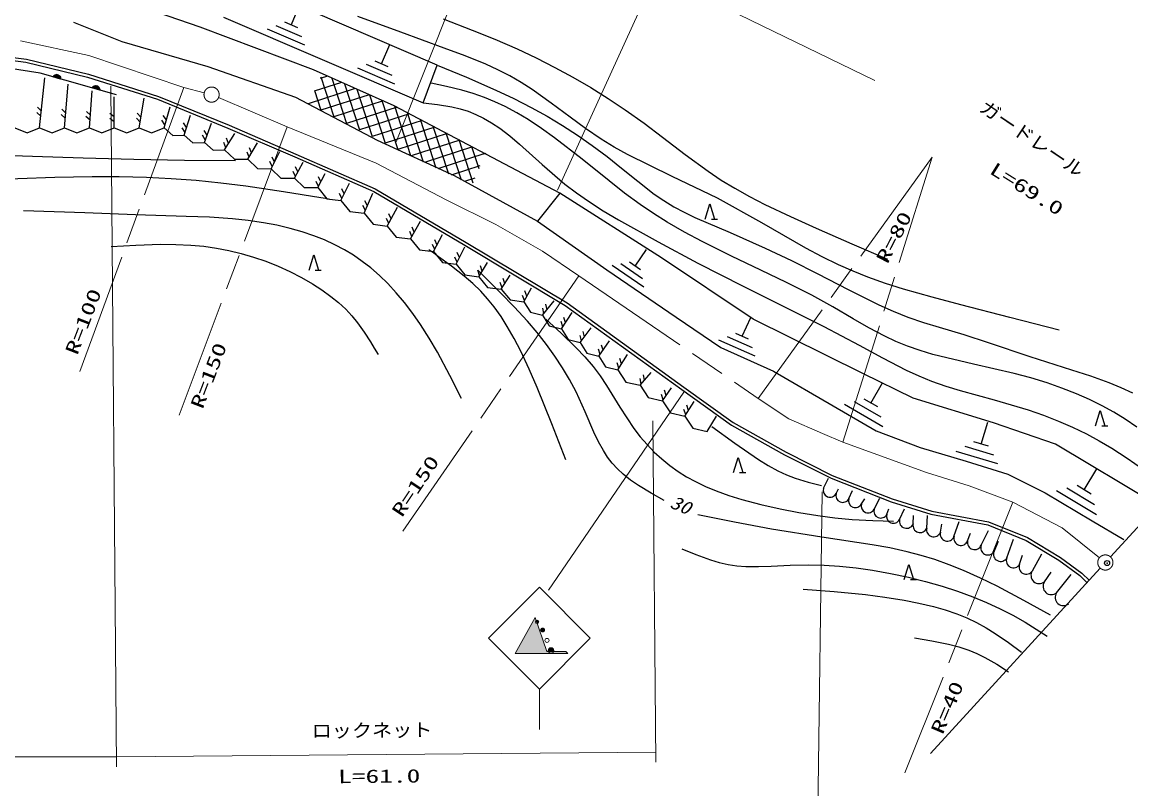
# Model space of a CAD drawing. Units: millimetres, scale not verified. Extents: x 40000 to 680000, y 20000 to 380000.
# Drawn here: x 433236 to 542239, y 237233 to 312604 of the extents above; entities that cross this region are included whole.
import ezdxf
from ezdxf.enums import TextEntityAlignment as Align

# ---------------------------------------------------------------- set-up
doc = ezdxf.new("R2010")
doc.units = ezdxf.units.MM
doc.header["$LTSCALE"] = 1000
doc.header["$PDMODE"] = 32
doc.header["$PDSIZE"] = 500
doc.linetypes.add('CHAIN', pattern=[18.5, 12, -1.5, 3.5, -1.5])
for name, color, linetype, lineweight in [('M-BGD', 7, 'Continuous', 25), ('M-BMK', 2, 'CHAIN', 13), ('M-STR-HTXT', 7, 'Continuous', 13), ('M-TTL-LINE', 7, 'Continuous', 50)]:
    doc.layers.add(name, color=color, linetype=linetype, lineweight=lineweight)
doc.layers.add('M-OTRS', color=6, linetype='Continuous')
doc.styles.add('ＭＳ ゴシック', font='')
doc.styles.get('ＭＳ ゴシック').set_extended_font_data('MS Gothic')

msp = doc.modelspace()

# ---------------------------------------------------------------- hatches: boundary and pattern name
at = {"layer": 'M-STR-HTXT'}
for points in [[(486871, 250530), (481712, 250530), (483681, 254067), (484819, 250738), (486705, 250738)], [(486871, 250530), (481712, 250530), (483681, 254067), (484819, 250738), (486705, 250738)], [(483763, 253786), (483935, 253801), (484015, 253717), (484009, 253572), (483917, 253494)], [(484575, 252942), (484594, 252797), (484493, 252672), (484384, 252652), (484257, 252717), (484209, 252821), (484238, 252953), (484330, 253029), (484450, 253038)], [(485484, 250719), (485500, 250910), (485451, 251006), (485276, 251108), (485112, 251082), (485020, 251008), (484968, 250903), (484962, 250796)]]:
    msp.add_hatch(color=256, dxfattribs=at).paths.add_polyline_path(points)

# ---------------------------------------------------------------- linework, layer by layer
at = {"layer": 'M-BGD'}
for p, q in [((474028, 308394), (454465, 316820)), ((450745, 312115), (439897, 315861)), ((459693, 312316), (460512, 314228)), ((453044, 313088), (472650, 304691)), ((438293, 312617), (443032, 310707)), ((461871, 307915), (450745, 312115)), ((461011, 310338), (457352, 311904)), ((458186, 312276), (460714, 311194)), ((460337, 312040), (459050, 312592)), ((443032, 310707), (451495, 308250)), ((426891, 309848), (433663, 308956)), ((468570, 308503), (469389, 310415)), ((435021, 307576), (426222, 308969)), ((426863, 309549), (433609, 308660)), ((433609, 308660), (439668, 307206)), ((433663, 308956), (439749, 307495)), ((469214, 308228), (467927, 308779)), ((442499, 305450), (435021, 307576)), ((436967, 307231), (436408, 307390)), ((436467, 307425), (436933, 307293)), ((436856, 307367), (436570, 307448)), ((439749, 307495), (446646, 305305)), ((451495, 308250), (460095, 305247)), ((469818, 304396), (461871, 307915)), ((469888, 306525), (466229, 308092)), ((467063, 308464), (469591, 307381)), ((472650, 304691), (474028, 308394)), ((434954, 302221), (435467, 307133)), ((436280, 307270), (437011, 307063)), ((437005, 307116), (436313, 307313)), ((436355, 307353), (436988, 307173)), ((437400, 302221), (437751, 306515)), ((439668, 307206), (446543, 305022)), ((440315, 306331), (440780, 306199)), ((440704, 306273), (440417, 306354)), ((464624, 306690), (461945, 305824)), ((463257, 307299), (462533, 307065)), ((462607, 307222), (463876, 303295)), ((463696, 307104), (465135, 302651)), ((464924, 306556), (466394, 302007)), ((439847, 302221), (440130, 305849)), ((440127, 306177), (440859, 305969)), ((440853, 306022), (440160, 306219)), ((440203, 306259), (440836, 306079)), ((440815, 306137), (440255, 306296)), ((442294, 302221), (442271, 305278)), ((446646, 305305), (453580, 302465)), ((460095, 305247), (468148, 301016)), ((465990, 306081), (461357, 304584)), ((461982, 305903), (462616, 303940)), ((467356, 305471), (462616, 303940)), ((466152, 306008), (467653, 301363)), ((467380, 305461), (468912, 300719)), ((435124, 303854), (434737, 304233)), ((444740, 302221), (445221, 305135)), ((446543, 305022), (453464, 302188)), ((447187, 302221), (447801, 304279)), ((468723, 304862), (463876, 303295)), ((470089, 304252), (465135, 302651)), ((468607, 304913), (470168, 300083)), ((486115, 295808), (469818, 304396)), ((469835, 304365), (471412, 299485)), ((435073, 303356), (434685, 303738)), ((437478, 303170), (437082, 303543)), ((437519, 303668), (437122, 304039)), ((439905, 302970), (439508, 303342)), ((439944, 303469), (439547, 303838)), ((442286, 303298), (441858, 303632)), ((442289, 302798), (441862, 303135)), ((444829, 302760), (444465, 303164)), ((444910, 303253), (444546, 303655)), ((447417, 302992), (447106, 303437)), ((449170, 301501), (449799, 303470)), ((471326, 303601), (466394, 302007)), ((471094, 303723), (472656, 298888)), ((472360, 303056), (473900, 298290)), ((432507, 302221), (433731, 301731)), ((433731, 301731), (434954, 302221)), ((434954, 302221), (436177, 301731)), ((436177, 301731), (437400, 302221)), ((437400, 302221), (438624, 301731)), ((438624, 301731), (439847, 302221)), ((439847, 302221), (441070, 301732)), ((441070, 301732), (442294, 302221)), ((442294, 302221), (443517, 301732)), ((443517, 301732), (444740, 302221)), ((444740, 302221), (445963, 301732)), ((445963, 301732), (447187, 302221)), ((447274, 302513), (446964, 302960)), ((447187, 302221), (448034, 301464)), ((449255, 301768), (448954, 302221)), ((449407, 302244), (449105, 302695)), ((451416, 301495), (451134, 301958)), ((451153, 300781), (451845, 302661)), ((453464, 302188), (460033, 299350)), ((453580, 302465), (460153, 299625)), ((472562, 302950), (467653, 301363)), ((473798, 302298), (468912, 300719)), ((473627, 302389), (475144, 297692)), ((448034, 301464), (449170, 301501)), ((449170, 301501), (450018, 300744)), ((451243, 301026), (450962, 301492)), ((453137, 300060), (454129, 301662)), ((453519, 300677), (453335, 301188)), ((468148, 301016), (475709, 297542)), ((475035, 301647), (470179, 300078)), ((476271, 300995), (471487, 299449)), ((474893, 301721), (476389, 297094)), ((476160, 301054), (477535, 296798)), ((450018, 300744), (451153, 300781)), ((451153, 300781), (452001, 300024)), ((452001, 300024), (453137, 300060)), ((453255, 300252), (453073, 300765)), ((453137, 300060), (454096, 299137)), ((455539, 299323), (455341, 299830)), ((455428, 299129), (456365, 300758)), ((455789, 299757), (455589, 300261)), ((457719, 298198), (458554, 299902)), ((477507, 300344), (472795, 298821)), ((477426, 300386), (478127, 298219)), ((454096, 299137), (455428, 299129)), ((455428, 299129), (456387, 298205)), ((457820, 298404), (457588, 298896)), ((458040, 298853), (457807, 299343)), ((460010, 297267), (460848, 298832)), ((460033, 299350), (467805, 295950)), ((460153, 299625), (467942, 296218)), ((478740, 299691), (474102, 298193)), ((456387, 298205), (457719, 298198)), ((457719, 298198), (458678, 297274)), ((460101, 297437), (459887, 297937)), ((460337, 297878), (460122, 298376)), ((462301, 296336), (463037, 297738)), ((478234, 298477), (475410, 297565)), ((458678, 297274), (460010, 297267)), ((460010, 297267), (460969, 296343)), ((462364, 296455), (462145, 296954)), ((462596, 296898), (462377, 297394)), ((464579, 295077), (465416, 296786)), ((475709, 297542), (483899, 293037)), ((477729, 297263), (476718, 296936)), ((460969, 296343), (462301, 296336)), ((462301, 296336), (463188, 295251)), ((464680, 295285), (464448, 295777)), ((464900, 295734), (464667, 296224)), ((466856, 293819), (467700, 295787)), ((467805, 295950), (476752, 290686)), ((467942, 296218), (476905, 290944)), ((486115, 295808), (483899, 293037)), ((496089, 289447), (486115, 295808)), ((463188, 295251), (464579, 295077)), ((464579, 295077), (465466, 293992)), ((466976, 294097), (466719, 294577)), ((467173, 294556), (466915, 295034)), ((469134, 292560), (470127, 294408)), ((465466, 293992), (466856, 293819)), ((466856, 293819), (467744, 292734)), ((469271, 292815), (469058, 293315)), ((469508, 293255), (469293, 293754)), ((501000, 293235), (501600, 293235)), ((467744, 292734), (469134, 292560)), ((469134, 292560), (470022, 291475)), ((471412, 291301), (472411, 293028)), ((471792, 291958), (471593, 292463)), ((483899, 293037), (490724, 288260)), ((470022, 291475), (471412, 291301)), ((471541, 291525), (471344, 292032)), ((471412, 291301), (472299, 290217)), ((473690, 290043), (474562, 291743)), ((474025, 290695), (473801, 291190)), ((472299, 290217), (473690, 290043)), ((473796, 290251), (473574, 290747)), ((473690, 290043), (474552, 288985)), ((475907, 288814), (476751, 290506)), ((476231, 289465), (476002, 289956)), ((476752, 290686), (486639, 284759)), ((476905, 290944), (486804, 285009)), ((493497, 288633), (494618, 290260)), ((474552, 288985), (475907, 288814)), ((476008, 289017), (475780, 289511)), ((478123, 287584), (478987, 288976)), ((492085, 288879), (494236, 287396)), ((494044, 288256), (492949, 289011)), ((505121, 283400), (496089, 289447)), ((462047, 288233), (462647, 288233)), ((475907, 288814), (476769, 287756)), ((478203, 287713), (478021, 288226)), ((478467, 288138), (478284, 288649)), ((490724, 288260), (497549, 283619)), ((494352, 286543), (491239, 288689)), ((476769, 287756), (478123, 287584)), ((478123, 287584), (478985, 286527)), ((480422, 286484), (480247, 286999)), ((480340, 286355), (481224, 287739)), ((480691, 286905), (480515, 287418)), ((478985, 286527), (480340, 286355)), ((480340, 286355), (481202, 285297)), ((482620, 285241), (482413, 285744)), ((482556, 285126), (483317, 286502)), ((482862, 285679), (482653, 286180)), ((481202, 285297), (482556, 285126)), ((482556, 285126), (483212, 284086)), ((484404, 283785), (485554, 285217)), ((484849, 284339), (484729, 284868)), ((486639, 284759), (498108, 276490)), ((486804, 285009), (498283, 276734)), ((483212, 284086), (484404, 283785)), ((484404, 283785), (485060, 282745)), ((484536, 283949), (484417, 284481)), ((486252, 282444), (487314, 284075)), ((486658, 283067), (486486, 283582)), ((497549, 283619), (501917, 280616)), ((504035, 281719), (504863, 283570)), ((485060, 282745), (486252, 282444)), ((486385, 282648), (486214, 283165)), ((486252, 282444), (486907, 281404)), ((488099, 281103), (489180, 282552)), ((515902, 278070), (505121, 283400)), ((486907, 281404), (488099, 281103)), ((488220, 281265), (488083, 281792)), ((488519, 281666), (488380, 282191)), ((489947, 279762), (490988, 281268)), ((505288, 279769), (501746, 281354)), ((502565, 281703), (505012, 280608)), ((504658, 281440), (503412, 281997)), ((488099, 281103), (488755, 280063)), ((490066, 279934), (489910, 280455)), ((490351, 280345), (490193, 280865)), ((501917, 280616), (507104, 278296)), ((488755, 280063), (489947, 279762)), ((489947, 279762), (490603, 278722)), ((491900, 278588), (491721, 279102)), ((491795, 278421), (492749, 279936)), ((492166, 279011), (491987, 279523)), ((490603, 278722), (491795, 278421)), ((491795, 278421), (492589, 277225)), ((493989, 276907), (495080, 278167)), ((507104, 278296), (512974, 274884)), ((520845, 275641), (515902, 278070)), ((492589, 277225), (493989, 276907)), ((493989, 276907), (494784, 275711)), ((494094, 277028), (493995, 277563)), ((494421, 277406), (494321, 277939)), ((516684, 275160), (517833, 277139)), ((496254, 275491), (496106, 276015)), ((496184, 275392), (497079, 276645)), ((496545, 275898), (496396, 276420)), ((498108, 276490), (502990, 272991)), ((498283, 276734), (503151, 273245)), ((494784, 275711), (496184, 275392)), ((496184, 275392), (496978, 274196)), ((498378, 273878), (499315, 275312)), ((498747, 274442), (498575, 274957)), ((512974, 274884), (517206, 272427)), ((517858, 272824), (514073, 275024)), ((515033, 275318), (517648, 273799)), ((517349, 274774), (516018, 275547)), ((528722, 273211), (520845, 275641)), ((554261, 275344), (540240, 260038)), ((496978, 274196), (498378, 273878)), ((498473, 274024), (498303, 274541)), ((498378, 273878), (499172, 272682)), ((500572, 272364), (501514, 273885)), ((499172, 272682), (500572, 272364)), ((502990, 272991), (508203, 270059)), ((503151, 273245), (508344, 270324)), ((527523, 271131), (528167, 273272)), ((534838, 271116), (528722, 273211)), ((539381, 272932), (539981, 272932)), ((517206, 272427), (521516, 270781)), ((521516, 270781), (526040, 269440)), ((529168, 269176), (525071, 270409)), ((525917, 270906), (528748, 270054)), ((528243, 270914), (526802, 271347)), ((544893, 265084), (534838, 271116)), ((508203, 270059), (512766, 267778)), ((508344, 270324), (512888, 268052)), ((526040, 269440), (530146, 268184)), ((503770, 268317), (504370, 268317)), ((530146, 268184), (533833, 266340)), ((537662, 266629), (538889, 268682)), ((512033, 266793), (512520, 267767)), ((512766, 267778), (518668, 265455)), ((512888, 268052), (518768, 265738)), ((513278, 266279), (513494, 266712)), ((514522, 265765), (514873, 266550)), ((533833, 266340), (538441, 263576)), ((538859, 264171), (534930, 266520)), ((535938, 266815), (538652, 265192)), ((538353, 266216), (536971, 267042)), ((515766, 265252), (516090, 265738)), ((517010, 264738), (517551, 265820)), ((518668, 265455), (522590, 264230)), ((518768, 265738), (522663, 264522)), ((518254, 264224), (518443, 264765)), ((519498, 263710), (519985, 264765)), ((520837, 263291), (520878, 264116)), ((522176, 262872), (522257, 264116)), ((522590, 264230), (528176, 263178)), ((522663, 264522), (528261, 263467)), ((523515, 262452), (523672, 263265)), ((524853, 262033), (525365, 263519)), ((528176, 263178), (531940, 261656)), ((528261, 263467), (532075, 261925)), ((538441, 263576), (541542, 261732)), ((526192, 261614), (526465, 262377)), ((527531, 261195), (528241, 262631)), ((530046, 259937), (530695, 261785)), ((531940, 261656), (535154, 259728)), ((532075, 261925), (535320, 259978)), ((528789, 260566), (529215, 261573)), ((531304, 259309), (531584, 260219)), ((532562, 258680), (533488, 260346)), ((535154, 259728), (537234, 258208)), ((535320, 259978), (537430, 258437)), ((539226, 258932), (522535, 240712)), ((533752, 257598), (534419, 258527)), ((537430, 258437), (538160, 257706)), ((520567, 257796), (521167, 257796)), ((534942, 256516), (536365, 258316)), ((537234, 258208), (537948, 257494))]:
    msp.add_line(p, q, dxfattribs=at)
for points in [[(535178, 282322), (530356, 283569), (525510, 284822), (522694, 285563), (519886, 286364), (518122, 286925), (516372, 287544), (514928, 288116), (513508, 288743), (511880, 289540), (510277, 290392), (505961, 292868), (501600, 295300), (497153, 297417), (492748, 299580), (491443, 300310), (490168, 301092), (488627, 302154), (487110, 303274), (485262, 304658), (483377, 305994), (482296, 306690), (481177, 307339), (480016, 307930), (478817, 308474), (476783, 309292), (474724, 310056), (470475, 311613), (466237, 313163)], [(474643, 312943), (477489, 311830), (479707, 310930), (481911, 309970), (483778, 309093), (485617, 308163), (487390, 307195), (489131, 306174), (490842, 305104), (492530, 303977), (494382, 302660), (496201, 301294), (498423, 299599), (500684, 297951), (501967, 297087), (503289, 296270), (504751, 295450), (506252, 294677), (508767, 293485), (511317, 292343), (514819, 290818), (518326, 289317)], [(474028, 308394), (476931, 307193), (479817, 305934), (481569, 305108), (483293, 304229), (484840, 303371), (486366, 302457), (487845, 301500), (489292, 300492), (490747, 299403), (492175, 298257), (493764, 296959), (495389, 295708), (496323, 295062), (497296, 294463), (498321, 293915), (499387, 293414), (502850, 291931), (506291, 290392), (508882, 289163), (511451, 287878), (514450, 286323), (517472, 284824), (518884, 284193), (520318, 283619), (521854, 283088), (523411, 282614), (525817, 281898), (528212, 281123), (532302, 279745), (536422, 278420), (538261, 277829), (540079, 277182), (541254, 276703), (542416, 276164)], [(542845, 272789), (541676, 273585), (540564, 274265), (539419, 274895), (538165, 275514), (536882, 276080), (535470, 276634), (534023, 277137), (532411, 277631), (530781, 278067), (526755, 278974), (522779, 279932), (521516, 280315), (520266, 280758), (519148, 281218), (518044, 281739), (516484, 282566), (514945, 283450), (512933, 284631), (510888, 285762), (508398, 287023), (505874, 288233), (502977, 289611), (500094, 291050), (498369, 291966), (496667, 292939), (495320, 293779), (494008, 294668), (492458, 295801), (490934, 296990), (488281, 299135), (485572, 301247), (484291, 302165), (482978, 303033), (481876, 303694), (480739, 304305), (479721, 304788), (478682, 305214), (477591, 305588), (476471, 305909), (474965, 306272), (473445, 306599)], [(472650, 304691), (474072, 304517), (475468, 304285), (476296, 304091), (477099, 303842), (477848, 303541), (478581, 303182), (479393, 302711), (480188, 302178), (481175, 301430), (482146, 300618), (484355, 298623), (486600, 296677), (487733, 295813), (488903, 294997), (490368, 294059), (491869, 293169), (495754, 291021), (499676, 288921), (504123, 286657), (508596, 284426), (512066, 282674), (515515, 280865), (517823, 279606), (520162, 278399), (521394, 277831), (522656, 277315), (524043, 276822), (525452, 276386), (528802, 275469), (532143, 274492), (533650, 273968), (535144, 273385), (536519, 272785), (537868, 272131), (539133, 271450), (540378, 270712), (541895, 269729), (543381, 268694)], [(454196, 298975), (449204, 299020), (444206, 299093), (439226, 299223), (434240, 299399), (430306, 299521), (426352, 299582), (423730, 299570), (421101, 299498), (419160, 299390), (417227, 299222), (415594, 299024), (413965, 298765), (412527, 298478), (411104, 298134), (409707, 297729), (408318, 297264), (406382, 296533), (404454, 295740), (403779, 295454), (403105, 295167)], [(422838, 296755), (427819, 297014), (432812, 297242), (436460, 297370), (440120, 297438), (442780, 297432), (445448, 297366), (447893, 297246), (450334, 297065), (452779, 296821), (455229, 296517), (458918, 295972), (462599, 295367), (463043, 295293), (463487, 295218)], [(500396, 293235), (500854, 294731), (501311, 293235)], [(476424, 275599), (475268, 277884), (474055, 280149), (473254, 281524), (472401, 282869), (471631, 283975), (470811, 285049), (470019, 285991), (469175, 286900), (468360, 287693), (467506, 288439), (466678, 289085), (465814, 289682), (464917, 290227), (463988, 290719), (462968, 291190), (461921, 291606), (460766, 291998), (459582, 292336), (458285, 292641), (456971, 292887), (455443, 293106), (453902, 293266), (451639, 293420), (449372, 293513), (444385, 293677), (439388, 293849), (436370, 293955), (433353, 294063)], [(441974, 290560), (444415, 290695), (446850, 290770), (448338, 290760), (449832, 290689), (451082, 290573), (452326, 290397), (453553, 290162), (454779, 289865), (455993, 289510), (457201, 289093), (458391, 288619), (459560, 288088), (460688, 287512), (461787, 286882), (462706, 286290), (463595, 285646), (464339, 285037), (465048, 284379), (465655, 283736), (466216, 283053), (466876, 282130), (467490, 281168), (467858, 280557), (468221, 279942)], [(486683, 269573), (485310, 273126), (483870, 276684), (483092, 278489), (482258, 280273), (481621, 281503), (480935, 282698), (480315, 283666), (479643, 284603), (479003, 285397), (478318, 286150), (477530, 286916), (476696, 287641), (475460, 288612), (474178, 289543), (473699, 289881), (473218, 290217)], [(461443, 288233), (461901, 289729), (462358, 288233)], [(496351, 265590), (495082, 266294), (493825, 267062), (493061, 267594), (492330, 268177), (491774, 268690), (491259, 269249), (490797, 269848), (490383, 270484), (489898, 271361), (489458, 272285), (488601, 274291), (487691, 276270), (487056, 277459), (486367, 278622), (485607, 279784), (484794, 280919), (483878, 282087), (482916, 283217), (481620, 284628), (480270, 286008), (479171, 287092), (478056, 288175)], [(484733, 283406), (486243, 282024), (487704, 280604), (488558, 279695), (489365, 278749), (490049, 277846), (490691, 276899), (492014, 274767), (493389, 272664), (494008, 271851), (494675, 271074), (495381, 270345), (496129, 269659), (496908, 269025), (497721, 268441), (498555, 267912), (499426, 267431), (500426, 266954), (501454, 266530), (502716, 266082), (504002, 265690), (505873, 265201), (507761, 264769), (509611, 264401), (511464, 264094), (513145, 263873), (514842, 263711), (516876, 263597), (518916, 263534)], [(538777, 272932), (539234, 274428), (539692, 272932)], [(501033, 272851), (503295, 271213), (505621, 269604), (506570, 269024), (507546, 268499), (508377, 268117), (509232, 267790), (510512, 267396), (511813, 267052)], [(503166, 268317), (503623, 269813), (504081, 268317)], [(534338, 254313), (531719, 255759), (529082, 257147), (527443, 257946), (525777, 258691), (524375, 259256), (522956, 259763), (521611, 260178), (520248, 260536), (518547, 260910), (516818, 261228), (511862, 261966), (506909, 262753), (503285, 263438), (499675, 264166)], [(498089, 260830), (499486, 260255), (500901, 259737), (501778, 259476), (502664, 259275), (503513, 259151), (504372, 259087), (505618, 259074), (506885, 259121), (508734, 259221), (510576, 259260), (512089, 259222), (513606, 259123), (515226, 258955), (516839, 258727), (518605, 258414), (520374, 258038), (522045, 257626), (523701, 257155), (525204, 256668), (526694, 256121), (528057, 255559), (529403, 254939), (530639, 254305), (531847, 253617), (532935, 252944), (534020, 252246)], [(519963, 257796), (520420, 259292), (520878, 257796)], [(510013, 256856), (513082, 256619), (516152, 256322), (518051, 256082), (519961, 255779), (521401, 255497), (522826, 255158), (523987, 254824), (525134, 254431), (526116, 254035), (527079, 253581), (528003, 253074), (528907, 252509), (530203, 251604), (531476, 250656)], [(520983, 252086), (522661, 251798), (524325, 251450), (525317, 251185), (526296, 250862), (527103, 250534), (527894, 250146), (529060, 249474), (530205, 248748)]]:
    msp.add_lwpolyline(points, dxfattribs=at)
for points in [[(436247, 307228), (436303, 307308), (436369, 307370), (436468, 307433), (436565, 307455), (436664, 307459), (436783, 307425), (436866, 307370), (436937, 307300), (436988, 307194), (437013, 307106), (437017, 307009)], [(440095, 306134), (440151, 306214), (440216, 306276), (440315, 306340), (440413, 306362), (440512, 306365), (440631, 306331), (440713, 306276), (440785, 306206), (440836, 306100), (440860, 306012), (440864, 305915)]]:
    msp.add_lwpolyline(points, close=True, dxfattribs=at)
for centre, radius, start, end in [((512673, 266579), 675, 161.50871, 333.60898), ((513917, 266065), 675, 161.50871, 333.60898), ((515161, 265551), 675, 161.50871, 333.60898), ((516406, 265038), 675, 161.50871, 333.60898), ((517650, 264524), 675, 161.50871, 333.60898), ((518894, 264010), 675, 161.50871, 333.60898), ((520182, 263547), 703, 166.5645, 338.66476), ((521521, 263127), 703, 166.5645, 338.66476), ((522860, 262708), 703, 166.5645, 338.66476), ((524198, 262289), 703, 166.5645, 338.66476), ((525537, 261870), 703, 166.5645, 338.66476), ((526876, 261451), 703, 166.5645, 338.66476), ((528181, 260924), 705, 157.38643, 329.48668), ((529439, 260295), 705, 157.38643, 329.48668), ((530697, 259666), 705, 157.38643, 329.48668), ((531954, 259038), 705, 157.38643, 329.48668), ((533232, 258222), 812, 145.64869, 309.80713), ((534422, 257140), 812, 145.64869, 309.80713), ((535612, 256058), 812, 145.64869, 309.80713)]:
    msp.add_arc(centre, radius, start, end, dxfattribs=at)
at = {"layer": 'M-BMK'}
for p, q in [((433068, 310771), (439803, 309338)), ((439803, 309338), (449119, 306185)), ((438897, 278247), (449119, 306185)), ((449119, 306185), (451131, 305670)), ((452548, 305191), (459306, 302316)), ((459306, 302316), (448672, 273954)), ((459306, 302316), (468049, 298733)), ((468049, 298733), (474928, 295151)), ((522714, 299331), (505610, 275614)), ((513922, 271314), (522714, 299331)), ((474928, 295151), (479801, 292715)), ((479801, 292715), (484399, 290088)), ((484399, 290088), (487982, 287652)), ((487982, 287652), (470330, 262075)), ((487982, 287652), (505610, 275614)), ((505610, 275614), (508619, 273607)), ((508619, 273607), (511916, 272174)), ((511916, 272174), (513922, 271314)), ((513922, 271314), (522154, 268316)), ((522154, 268316), (526356, 267023)), ((526356, 267023), (530638, 265407)), ((530638, 265407), (520033, 238814)), ((530638, 265407), (535486, 262903)), ((535486, 262903), (539149, 259955))]:
    msp.add_line(p, q, dxfattribs=at)
for centre in [(451858, 305484), (539733, 259485)]:
    msp.add_circle(centre, 746, dxfattribs=at)
at = {"layer": 'M-OTRS'}
msp.add_point((539899, 259426), dxfattribs=at)
at = {"layer": 'M-STR-HTXT'}
for p, q in [((470017, 300838), (479379, 324411)), ((485877, 296103), (496118, 318555)), ((496081, 317078), (517056, 306875)), ((441943, 306297), (442524, 239388)), ((498295, 276241), (484983, 256765)), ((495550, 239848), (495258, 273426)), ((511876, 266439), (511438, 232121)), ((484095, 257044), (479095, 252044)), ((489095, 252044), (484095, 257044)), ((481712, 250530), (483681, 254067)), ((483681, 254067), (484819, 250738)), ((479095, 252044), (484095, 247044)), ((484095, 247044), (489095, 252044)), ((486705, 250738), (484819, 250738)), ((486705, 250738), (486871, 250530)), ((486871, 250530), (481712, 250530)), ((484095, 247044), (484095, 243081)), ((442515, 240387), (280231, 240383)), ((442515, 240387), (495541, 240848))]:
    msp.add_line(p, q, dxfattribs=at)
for centre, radius in [((483861, 253651), 167), ((484404, 252847), 196), ((484836, 251826), 200), ((485235, 250835), 275)]:
    msp.add_circle(centre, radius, dxfattribs=at)
at = {"layer": 'M-TTL-LINE'}
msp.add_line((478693, 299719), (478718, 299641), dxfattribs=at)

# ---------------------------------------------------------------- texts
at = {"layer": 'M-BGD', "style": 'ＭＳ ゴシック', "oblique": 15, "width": 1.1}
msp.add_text('30', height=1320, rotation=336.702, dxfattribs=at).set_placement((496671, 264561), align=Align.BOTTOM_LEFT)
at = {"layer": 'M-BMK', "style": 'ＭＳ ゴシック', "width": 1.5}
for s, rotation, p in [('R=80', 62.802, (518658, 288583)), ('R=100', 68.902, (439021, 279652)), ('R=150', 68.902, (451344, 274345)), ('R=150', 56.302, (470909, 263617)), ('R=40', 66.902, (524100, 242337))]:
    msp.add_text(s, height=1320, rotation=rotation, dxfattribs=at).set_placement(p, align=Align.BOTTOM_LEFT)
at = {"layer": 'M-STR-HTXT', "style": 'ＭＳ ゴシック'}
for s, rotation, width, p in [('ガードレール', 326.002, 1.1, (527015, 303603)), ('L=69.0', 328.002, 1.5, (528030, 297463)), ('ロックネット', 0.502, 1.1, (461700, 241877)), ('L=61.0', 0.502, 1.5, (464309, 237389))]:
    msp.add_text(s, height=1320, rotation=rotation, dxfattribs=dict(at, width=width)).set_placement(p, align=Align.BOTTOM_LEFT)

doc.saveas('drawing.dxf')
